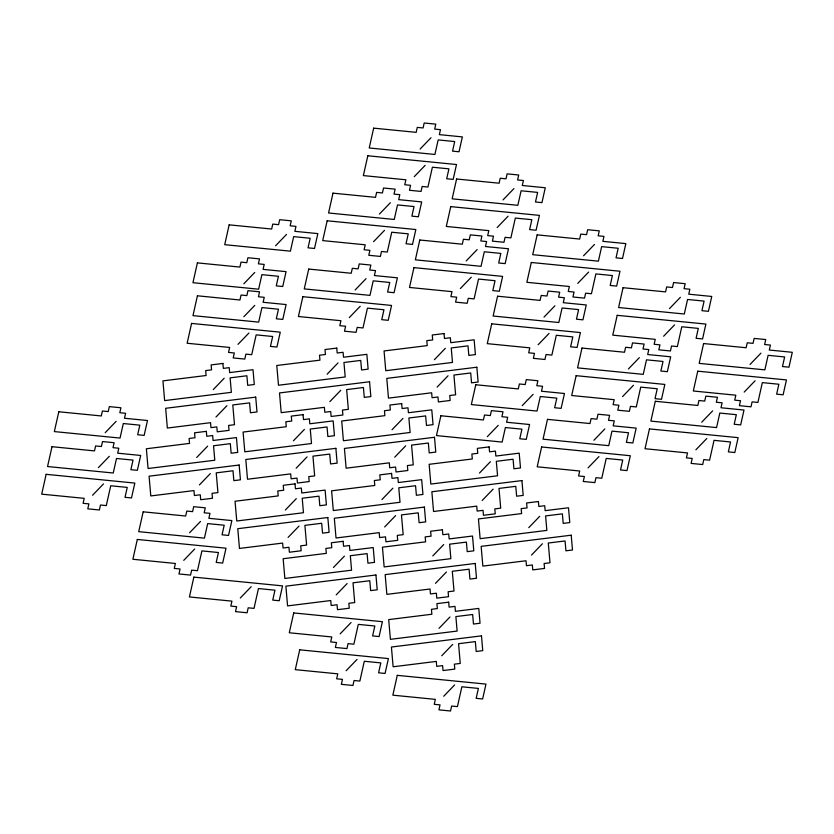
<?xml version="1.0" encoding="UTF-8"?>
<svg xmlns="http://www.w3.org/2000/svg" width="834" height="834" viewBox="0 0 834 834"><rect width="100%" height="100%" fill="white"/><g stroke="black" fill="none" stroke-linecap="round" stroke-linejoin="round"><path stroke-width="1.25" d="M275.574 245.769L286.5 234.437M243.809 283.8L254.724 272.468M105.209 432.679L116.135 421.347M98.412 467.624L109.337 456.292M243.851 316.722L254.766 305.39M420.086 149.067L431.001 137.735M92.564 495.25L103.489 483.918M237.992 344.348L248.918 333.016M414.227 176.683L425.152 165.351M379.418 214.077L390.343 202.745M213.275 389.582L224.19 378.25M373.569 241.693L384.495 230.361M215.985 417.021L226.911 405.689M355.128 289.982L366.053 278.66M196.699 457.491L207.624 446.159M349.279 317.608L360.194 306.276M199.42 484.919L210.335 473.587M327.126 374.226L338.041 362.894M503.017 199.92L513.932 188.588M189.589 532.749L200.514 521.417M497.158 227.546L508.083 216.215M329.837 401.654L340.762 390.322M466.216 260.927L477.131 249.595M293.422 440.79L304.347 429.458M183.741 560.365L194.656 549.033M460.358 288.543L471.283 277.211M296.143 468.218L307.058 456.886M285.384 509.981L296.299 498.649M434.399 359.683L445.314 348.351M288.095 537.409L299.02 526.087M392.043 429.729L402.958 418.407M437.11 387.112L448.035 375.78M240.286 598.03L251.201 586.698M583.571 255.777L594.486 244.445M394.753 457.168L405.678 445.836M543.997 317.128L554.912 305.797M577.722 283.404L588.637 272.072M381.941 499.545L392.866 488.213M538.139 344.744L549.064 333.412M333.485 567.443L344.411 556.111M384.662 526.973L395.577 515.641M487.317 436.682L498.232 425.35M336.206 594.882L347.121 583.55M522.199 405.658L533.114 394.326M479.477 473.045L490.392 461.713M340.147 633.861L351.062 622.529M482.188 500.473L493.113 489.141M669.473 308.622L680.398 297.29M432.783 555.913L443.698 544.581M628.409 368.972L639.334 357.64M663.624 336.238L674.539 324.906M346.141 670.745L357.056 659.413M435.494 583.341L446.419 572.009M622.56 396.598L633.475 385.266M593.902 440.269L604.827 428.937M528.766 527.661L539.692 516.329M588.053 467.895L598.968 456.563M439.038 628.315L449.953 616.993M531.487 555.09L542.402 543.758M441.749 655.753L452.674 644.421M750.027 364.468L760.952 353.136M701.728 422.202L712.653 410.87M443.709 696.265L454.624 684.933M744.178 392.095L755.104 380.763M695.879 449.818L706.794 438.486M58.797 411.767L54.346 431.585L120.044 438.069L123.307 423.536L139.82 425.163L137.673 434.743L144.146 435.39L147.482 420.513L124.485 418.251L125.6 413.289L119.804 412.715L120.92 407.763L109.327 406.617L108.212 411.579L102.415 411.006L101.3 415.957L58.797 411.767M52 446.701L47.548 466.529L113.247 473.014L116.51 458.481L133.023 460.107L130.875 469.688L137.349 470.324L140.685 455.458L117.688 453.185L118.803 448.233L113.007 447.66L114.122 442.708L102.53 441.561L101.414 446.513L95.618 445.94L94.503 450.902L52 446.701M46.151 474.327L41.7 494.155L84.213 498.346L83.098 503.309L88.894 503.882L87.779 508.834L99.371 509.981L100.487 505.018L106.283 505.592L110.734 485.774L127.248 487.4L125.027 497.314L131.501 497.95L134.837 483.084L46.151 474.327M197.387 262.887L192.946 282.705L258.634 289.2L261.897 274.657L278.42 276.283L276.273 285.874L282.736 286.51L286.072 271.644L263.085 269.372L264.19 264.409L258.394 263.846L259.51 258.884L247.917 257.737L246.801 262.7L241.005 262.126L239.9 267.078L197.387 262.887M143.177 511.826L138.725 531.654L204.424 538.139L207.676 523.596L224.2 525.232L222.053 534.813L228.526 535.449L231.862 520.583L208.865 518.31L209.98 513.358L204.184 512.785L205.289 507.823L193.697 506.676L192.591 511.638L186.795 511.065L185.68 516.017L143.177 511.826M137.318 539.452L132.877 559.27L175.38 563.471L174.275 568.423L180.071 568.996L178.956 573.959L190.548 575.095L191.664 570.143L197.46 570.717L201.901 550.888L218.425 552.525L216.204 562.429L222.668 563.075L226.004 548.199L137.318 539.452M197.429 295.799L192.977 315.627L258.676 322.112L261.939 307.579L278.462 309.206L276.304 318.786L282.778 319.422L286.114 304.556L263.127 302.283L264.232 297.331L258.436 296.758L259.551 291.806L247.959 290.659L246.843 295.611L241.047 295.038L239.942 300L197.429 295.799M191.58 323.425L187.129 343.254L229.642 347.444L228.526 352.407L234.323 352.98L233.207 357.932L244.8 359.079L245.915 354.116L251.712 354.69L256.163 334.861L272.676 336.498L270.456 346.412L276.93 347.048L280.266 332.182L191.58 323.425M229.162 224.846L224.711 244.675L290.409 251.159L293.672 236.616L310.185 238.253L308.038 247.834L314.512 248.469L317.848 233.603L294.861 231.331L295.966 226.379L290.169 225.805L291.285 220.843L279.692 219.696L278.577 224.659L272.781 224.085L271.665 229.037L229.162 224.846M193.863 577.118L189.422 596.946L231.925 601.137L230.82 606.089L236.616 606.662L235.501 611.624L247.093 612.771L248.209 607.809L254.005 608.382L258.446 588.554L274.97 590.191L272.749 600.105L279.223 600.741L282.549 585.875L193.863 577.118M308.716 269.069L304.264 288.898L369.962 295.382L373.225 280.839L389.739 282.465L387.591 292.056L394.065 292.692L397.401 277.826L374.403 275.554L375.519 270.591L369.723 270.028L370.838 265.066L359.235 263.919L358.13 268.882L352.334 268.308L351.218 273.26L308.716 269.069M302.857 296.685L298.416 316.513L340.918 320.715L339.813 325.667L345.61 326.24L344.494 331.192L356.087 332.339L357.202 327.387L362.998 327.96L367.44 308.132L383.963 309.758L381.743 319.672L388.217 320.319L391.553 305.442L302.857 296.685M333.006 193.154L328.554 212.983L394.253 219.467L397.516 204.924L414.029 206.561L411.881 216.142L418.355 216.777L421.691 201.911L398.704 199.639L399.809 194.687L394.013 194.113L395.128 189.151L383.536 188.015L382.42 192.967L376.624 192.393L375.508 197.356L333.006 193.154M327.157 220.781L322.706 240.599L365.219 244.8L364.104 249.752L369.9 250.325L368.784 255.287L380.377 256.424L381.492 251.472L387.289 252.045L391.74 232.217L408.253 233.854L406.033 243.757L412.507 244.404L415.843 229.527L327.157 220.781M373.663 128.144L369.222 147.972L434.91 154.457L438.173 139.914L454.697 141.551L452.549 151.131L459.023 151.767L462.349 136.901L439.362 134.628L440.477 129.677L434.681 129.103L435.786 124.141L424.193 123.005L423.078 127.956L417.281 127.383L416.176 132.345L373.663 128.144M367.815 155.77L363.363 175.588L405.877 179.79L404.761 184.741L410.557 185.315L409.452 190.277L421.045 191.424L422.15 186.462L427.946 187.035L432.398 167.207L448.921 168.843L446.69 178.757L453.164 179.393L456.5 164.527L367.815 155.77M293.724 612.938L289.283 632.766L331.786 636.957L330.681 641.919L336.477 642.493L335.362 647.445L346.954 648.591L348.07 643.629L353.866 644.202L358.307 624.385L374.831 626.011L372.61 635.925L379.084 636.561L382.41 621.695L293.724 612.938M299.719 649.822L295.278 669.65L337.78 673.841L336.665 678.803L342.461 679.376L341.356 684.328L352.949 685.475L354.054 680.513L359.861 681.086L364.302 661.268L380.825 662.894L378.594 672.809L385.068 673.445L388.404 658.579L299.719 649.822M419.794 240.004L415.353 259.833L481.041 266.317L484.304 251.774L500.827 253.411L498.68 262.991L505.143 263.627L508.479 248.761L485.492 246.489L486.597 241.537L480.801 240.963L481.916 236.001L470.324 234.865L469.208 239.817L463.412 239.243L462.307 244.206L419.794 240.004M413.945 267.631L409.494 287.449L452.007 291.65L450.892 296.602L456.688 297.175L455.583 302.137L467.176 303.284L468.281 298.322L474.077 298.895L478.528 279.067L495.042 280.704L492.821 290.618L499.295 291.254L502.631 276.388L413.945 267.631M456.594 179.008L452.153 198.826L517.841 205.31L521.104 190.778L537.628 192.404L535.48 201.984L541.944 202.631L545.28 187.754L522.293 185.492L523.398 180.53L517.601 179.956L518.717 175.004L507.124 173.858L506.009 178.82L500.212 178.247L499.107 183.199L456.594 179.008M450.746 206.623L446.294 226.452L488.807 230.643L487.692 235.605L493.488 236.178L492.383 241.13L503.976 242.277L505.081 237.325L510.877 237.888L515.329 218.07L531.842 219.696L529.621 229.611L536.095 230.247L539.431 215.38L450.746 206.623M440.894 415.759L436.453 435.588L502.141 442.072L505.404 427.529L521.928 429.166L519.77 438.747L526.244 439.382L529.58 424.516L506.592 422.244L507.697 417.292L501.901 416.719L503.017 411.767L491.424 410.62L490.309 415.572L484.512 414.998L483.407 419.961L440.894 415.759M397.286 675.352L392.845 695.17L435.348 699.372L434.243 704.323L440.039 704.897L438.924 709.859L450.516 710.995L451.632 706.044L457.428 706.617L461.869 686.789L478.393 688.415L476.172 698.329L482.636 698.975L485.972 684.099L397.286 675.352M475.776 384.745L471.335 404.563L537.023 411.058L540.286 396.515L556.81 398.141L554.652 407.732L561.126 408.368L564.462 393.502L541.474 391.229L542.58 386.267L536.783 385.694L537.899 380.742L526.306 379.595L525.191 384.557L519.394 383.984L518.289 388.936L475.776 384.745M497.575 296.206L493.134 316.034L558.822 322.518L562.085 307.975L578.608 309.612L576.461 319.193L582.924 319.829L586.26 304.963L563.273 302.69L564.378 297.738L558.582 297.165L559.697 292.202L548.105 291.056L546.989 296.018L541.193 295.444L540.088 300.396L497.575 296.206M491.726 323.832L487.275 343.65L529.788 347.851L528.673 352.803L534.469 353.376L533.364 358.339L544.956 359.475L546.061 354.523L551.858 355.096L556.309 335.268L572.822 336.905L570.602 346.808L577.076 347.455L580.412 332.578L491.726 323.832M537.148 234.854L532.707 254.683L598.395 261.167L601.658 246.635L618.182 248.261L616.034 257.842L622.508 258.477L625.834 243.611L602.846 241.339L603.962 236.387L598.166 235.813L599.271 230.862L587.678 229.715L586.563 234.667L580.766 234.093L579.661 239.056L537.148 234.854M531.3 262.481L526.848 282.309L569.361 286.5L568.246 291.462L574.042 292.036L572.937 296.987L584.53 298.134L585.635 293.172L591.431 293.745L595.883 273.917L612.406 275.554L610.175 285.468L616.649 286.104L619.985 271.238L531.3 262.481M547.49 419.356L543.038 439.184L608.737 445.669L611.989 431.126L628.513 432.752L626.365 442.343L632.839 442.979L636.175 428.113L613.178 425.84L614.293 420.878L608.497 420.315L609.602 415.353L598.009 414.206L596.904 419.168L591.108 418.595L589.992 423.547L547.49 419.356M541.631 446.972L537.19 466.8L579.693 471.002L578.587 475.953L584.384 476.527L583.268 481.479L594.861 482.625L595.976 477.673L601.773 478.247L606.214 458.419L622.737 460.045L620.517 469.959L626.991 470.605L630.316 455.729L541.631 446.972M581.996 348.049L577.545 367.877L643.243 374.362L646.506 359.829L663.02 361.456L660.872 371.036L667.346 371.683L670.682 356.806L647.684 354.533L648.8 349.582L643.004 349.008L644.119 344.056L632.516 342.91L631.411 347.861L625.615 347.288L624.499 352.25L581.996 348.049M576.138 375.675L571.697 395.504L614.199 399.694L613.094 404.657L618.891 405.23L617.775 410.182L629.368 411.329L630.483 406.367L636.279 406.94L640.721 387.122L657.244 388.748L655.024 398.662L661.498 399.298L664.834 384.432L576.138 375.675M623.061 287.699L618.609 307.527L684.307 314.011L687.56 299.469L704.084 301.105L701.936 310.686L708.41 311.322L711.746 296.456L688.748 294.183L689.864 289.231L684.068 288.658L685.173 283.696L673.58 282.549L672.475 287.511L666.679 286.938L665.563 291.89L623.061 287.699M617.202 315.325L612.761 335.143L655.263 339.344L654.158 344.296L659.955 344.869L658.839 349.832L670.432 350.968L671.547 346.016L677.344 346.59L681.785 326.761L698.308 328.398L696.088 338.302L702.562 338.948L705.887 324.072L617.202 315.325M655.305 401.279L650.864 421.107L716.562 427.592L719.815 413.049L736.339 414.686L734.191 424.266L740.665 424.902L744.001 410.036L721.003 407.763L722.119 402.812L716.323 402.238L717.428 397.276L705.835 396.129L704.73 401.091L698.934 400.518L697.818 405.47L655.305 401.279M649.457 428.905L645.016 448.723L687.518 452.925L686.413 457.876L692.21 458.45L691.094 463.412L702.687 464.548L703.802 459.597L709.598 460.17L714.04 440.342L730.563 441.978L728.343 451.882L734.806 452.528L738.142 437.652L649.457 428.905M703.615 343.556L699.163 363.374L764.861 369.858L768.124 355.326L784.638 356.952L782.49 366.543L788.964 367.179L792.3 352.302L769.302 350.04L770.418 345.078L764.622 344.505L765.737 339.553L754.144 338.406L753.029 343.368L747.233 342.795L746.117 347.747L703.615 343.556M697.756 371.172L693.315 391L735.817 395.201L734.712 400.153L740.509 400.727L739.393 405.678L750.986 406.825L752.101 401.873L757.898 402.447L762.339 382.618L778.862 384.245L776.642 394.159L783.116 394.795L786.452 379.929L697.756 371.172M444.032 333.548L432.262 335.007L432.69 339.938L426.799 340.668L427.227 345.61L384.057 350.958L385.767 370.703L452.487 362.425L451.236 347.955L468.01 345.87L468.833 355.409L475.411 354.596L474.129 339.792L450.777 342.691L450.35 337.749L444.459 338.479L444.032 333.548M336.759 348.091L324.989 349.55L325.416 354.481L319.526 355.211L319.954 360.152L276.784 365.501L278.493 385.245L345.203 376.968L343.952 362.498L360.736 360.413L361.56 369.952L368.128 369.139L366.856 354.335L343.504 357.233L343.076 352.292L337.186 353.022L336.759 348.091M222.918 363.447L211.138 364.906L211.565 369.848L205.675 370.577L206.102 375.508L162.932 380.867L164.642 400.601L231.362 392.334L230.111 377.854L246.885 375.769L247.708 385.318L254.287 384.505L253.004 369.691L229.652 372.589L229.225 367.658L223.345 368.388L222.918 363.447M476.839 367.221L386.778 378.396L388.477 398.131L431.647 392.783L432.075 397.714L437.965 396.984L438.392 401.925L450.162 400.466L449.734 395.524L455.625 394.795L453.915 375.05L470.699 372.975L471.554 382.848L478.122 382.024L476.839 367.221M369.566 381.763L279.505 392.939L281.204 412.674L324.374 407.326L324.801 412.257L330.691 411.527L331.119 416.468L342.889 415.009L342.461 410.067L348.351 409.338L346.642 389.593L363.426 387.518L364.27 397.391L370.849 396.577L369.566 381.763M255.715 397.13L165.653 408.295L167.363 428.04L210.533 422.682L210.95 427.623L216.84 426.893L217.267 431.824L229.037 430.365L228.61 425.434L234.5 424.704L232.79 404.959L249.575 402.874L250.429 412.747L256.997 411.933L255.715 397.13M303.065 414.654L291.295 416.114L291.723 421.045L285.833 421.775L286.26 426.716L243.09 432.064L244.8 451.809L311.509 443.532L310.258 429.051L327.043 426.977L327.866 436.516L334.434 435.702L333.162 420.899L309.81 423.787L309.383 418.856L303.493 419.585L303.065 414.654M401.686 403.593L389.905 405.053L390.333 409.994L384.453 410.724L384.87 415.655L341.711 421.014L343.41 440.748L410.13 432.481L408.879 418.001L425.653 415.916L426.476 425.465L433.054 424.652L431.772 409.838L408.42 412.736L407.993 407.805L402.113 408.535L401.686 403.593M206.342 431.345L194.572 432.804L195 437.746L189.109 438.476L189.537 443.407L146.367 448.765L148.077 468.51L214.786 460.232L213.535 445.752L230.32 443.678L231.143 453.216L237.711 452.403L236.429 437.589L213.087 440.488L212.66 435.557L206.769 436.286L206.342 431.345M335.873 448.327L245.811 459.492L247.51 479.237L290.68 473.889L291.108 478.82L296.998 478.091L297.425 483.022L309.195 481.562L308.768 476.631L314.658 475.901L312.948 456.156L329.722 454.082L330.577 463.944L337.155 463.131L335.873 448.327M434.493 437.277L344.421 448.442L346.131 468.187L389.301 462.828L389.728 467.77L395.608 467.04L396.035 471.971L407.805 470.512L407.388 465.581L413.268 464.851L411.569 445.106L428.342 443.021L429.197 452.893L435.765 452.08L434.493 437.277M239.149 465.028L149.077 476.193L150.787 495.938L193.957 490.58L194.385 495.521L200.275 494.791L200.702 499.722L212.472 498.263L212.044 493.332L217.935 492.602L216.225 472.857L232.999 470.772L233.854 480.645L240.432 479.831L239.149 465.028M489.12 446.909L477.34 448.369L477.767 453.3L471.888 454.03L472.305 458.971L429.135 464.319L430.844 484.064L497.564 475.787L496.313 461.317L513.087 459.232L513.911 468.771L520.489 467.957L519.207 453.154L495.855 456.052L495.427 451.111L489.548 451.84L489.12 446.909M295.027 483.845L283.247 485.305L283.675 490.236L277.785 490.965L278.212 495.907L235.042 501.255L236.752 521L303.472 512.733L302.221 498.252L318.995 496.167L319.818 505.706L326.396 504.893L325.114 490.09L301.762 492.988L301.335 488.046L295.444 488.776L295.027 483.845M391.584 473.41L379.814 474.869L380.241 479.8L374.351 480.53L374.779 485.471L331.609 490.819L333.319 510.564L400.028 502.287L398.777 487.807L415.561 485.732L416.385 495.271L422.953 494.458L421.67 479.654L398.329 482.542L397.901 477.611L392.011 478.341L391.584 473.41M521.928 480.582L431.856 491.758L433.565 511.492L476.735 506.144L477.152 511.075L483.042 510.345L483.47 515.287L495.24 513.827L494.823 508.886L500.702 508.156L499.003 488.411L515.777 486.337L516.632 496.209L523.199 495.396L521.928 480.582M327.825 517.518L237.763 528.693L239.473 548.438L282.632 543.08L283.06 548.011L288.95 547.281L289.377 552.223L301.147 550.763L300.72 545.822L306.61 545.092L304.9 525.357L321.684 523.272L322.539 533.145L329.107 532.332L327.825 517.518M424.391 507.082L334.319 518.248L336.029 537.993L379.199 532.645L379.626 537.576L385.517 536.846L385.944 541.787L397.714 540.317L397.286 535.386L403.176 534.657L401.467 514.912L418.241 512.837L419.095 522.709L425.674 521.886L424.391 507.082M538.41 501.515L526.629 502.985L527.057 507.916L521.177 508.646L521.604 513.577L478.435 518.936L480.134 538.681L546.854 530.403L545.603 515.923L562.377 513.848L563.2 523.387L569.778 522.574L568.496 507.77L545.144 510.658L544.717 505.727L538.837 506.457L538.41 501.515M343.128 541.308L331.359 542.767L331.786 547.709L325.896 548.438L326.323 553.369L283.153 558.728L284.863 578.462L351.573 570.195L350.322 555.715L367.106 553.63L367.93 563.179L374.497 562.366L373.225 547.552L349.873 550.45L349.446 545.519L343.556 546.249L343.128 541.308M442.416 529.778L430.646 531.237L431.074 536.168L425.184 536.898L425.611 541.839L382.441 547.187L384.151 566.932L450.871 558.655L449.62 544.185L466.394 542.1L467.217 551.639L473.795 550.826L472.513 536.022L449.161 538.92L448.734 533.979L442.844 534.709L442.416 529.778M571.217 535.199L481.145 546.364L482.855 566.109L526.025 560.761L526.452 565.692L532.332 564.962L532.759 569.893L544.539 568.434L544.112 563.503L549.992 562.773L548.292 543.028L565.066 540.953L565.921 550.815L572.489 550.002L571.217 535.199M375.936 574.991L285.874 586.156L287.574 605.901L330.744 600.543L331.171 605.484L337.061 604.754L337.489 609.685L349.258 608.226L348.831 603.295L354.721 602.565L353.011 582.82L369.785 580.735L370.64 590.608L377.218 589.794L375.936 574.991M475.224 563.45L385.162 574.626L386.861 594.361L430.031 589.013L430.459 593.944L436.349 593.214L436.776 598.155L448.546 596.696L448.119 591.754L454.009 591.025L452.299 571.28L469.083 569.205L469.928 579.077L476.506 578.254L475.224 563.45M448.682 602.179L436.901 603.639L437.329 608.58L431.439 609.31L431.866 614.241L388.696 619.599L390.406 639.334L457.126 631.067L455.875 616.587L472.649 614.502L473.472 624.051L480.05 623.238L478.768 608.424L455.416 611.322L454.989 606.391L449.109 607.121L448.682 602.179M481.479 635.862L391.417 647.028L393.127 666.773L436.297 661.414L436.714 666.356L442.604 665.626L443.031 670.557L454.801 669.097L454.374 664.166L460.264 663.437L458.554 643.692L475.338 641.607L476.193 651.479L482.761 650.666L481.479 635.862"/></g></svg>
